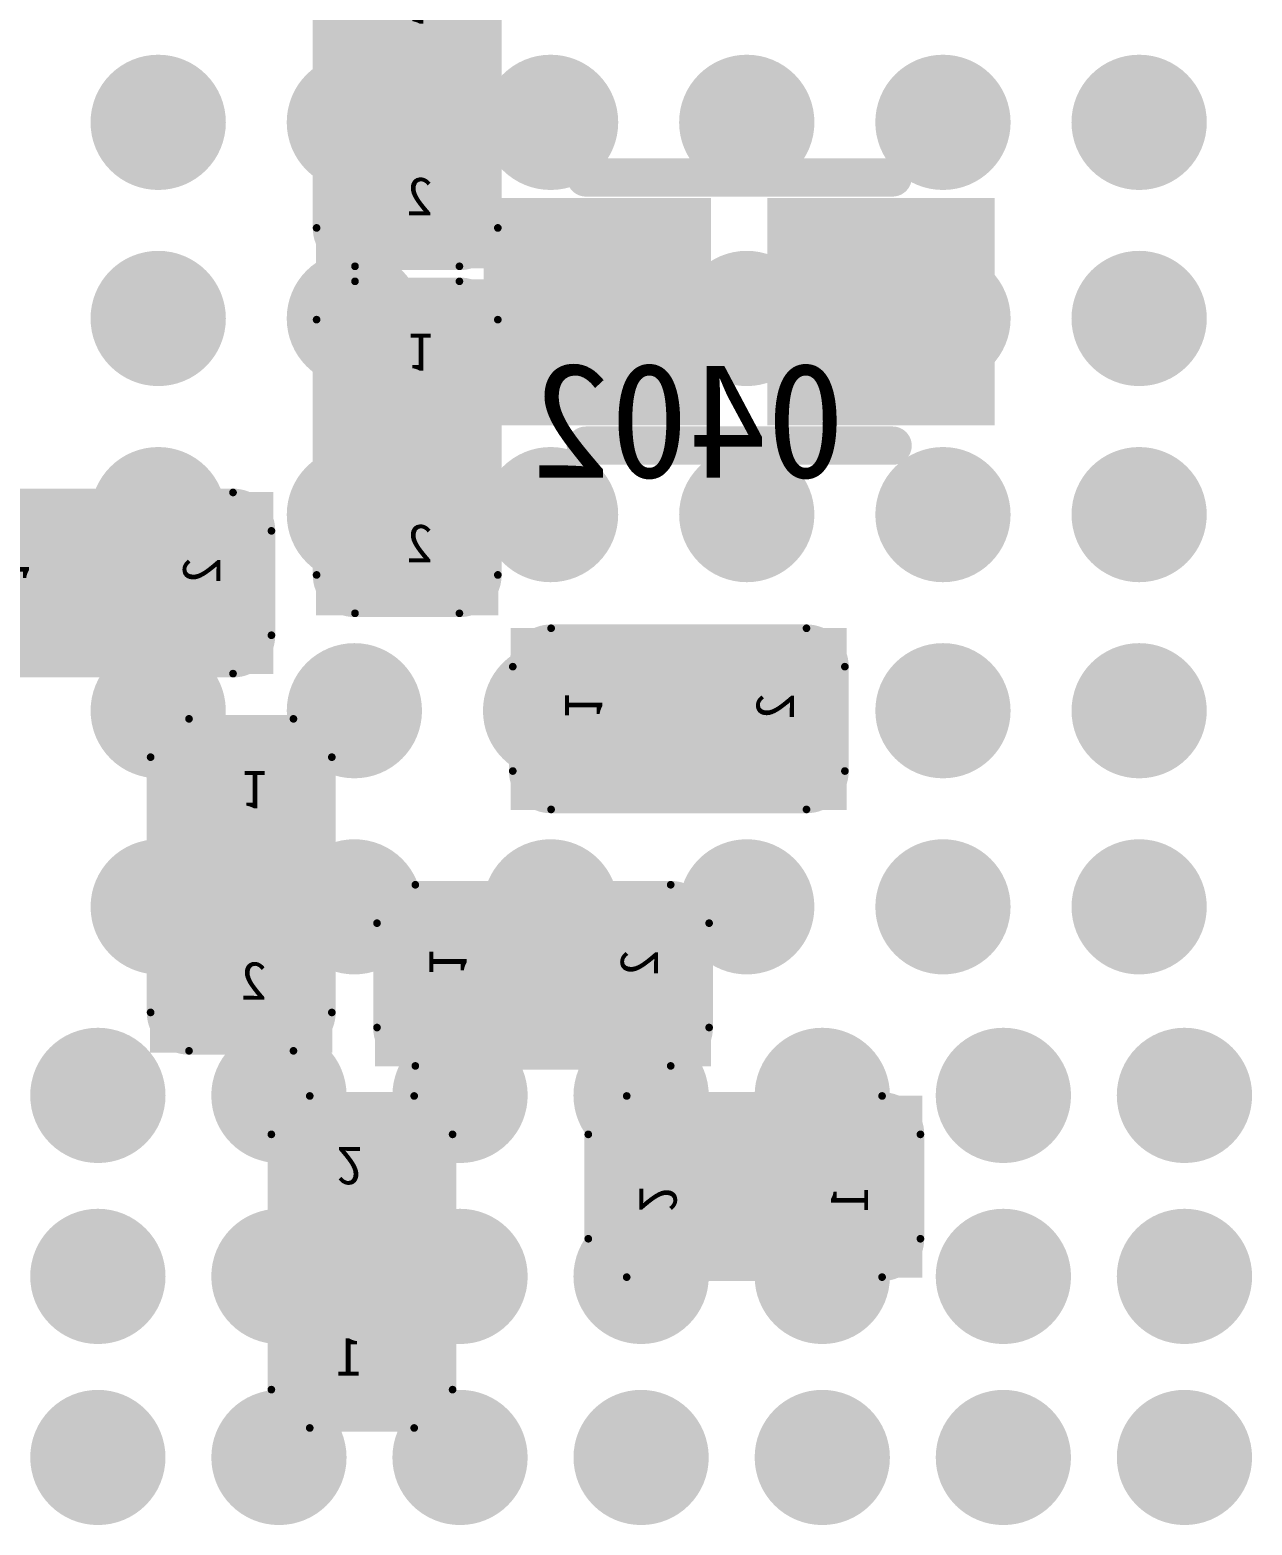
# Model space of a CAD drawing. Header units: millimetres. Extents: x 7.33 to 10.08, y 7.01 to 8.78.
# Drawn here: x 8.4145 to 8.5739, y 7.51 to 7.7051 of the extents above; entities that cross this region are included whole.
import ezdxf

# ---------------------------------------------------------------- set-up
doc = ezdxf.new("R2010")
doc.units = ezdxf.units.MM
doc.header["$MEASUREMENT"] = 0
for name, color, linetype in [('BottomLayer', 5, 'Continuous'), ('BottomOverlay', 54, 'Continuous'), ('BottomPaste', 16, 'Continuous'), ('BottomSolder', 6, 'Continuous'), ('Mechanical20', 56, 'Continuous'), ('Mechanical5', 56, 'Continuous'), ('TopLayer', 1, 'Continuous'), ('TopPaste', 8, 'Continuous'), ('TopSolder', 216, 'Continuous')]:
    doc.layers.add(name, color=color, linetype=linetype)

# ---------------------------------------------------------------- blocks, each defined once
blk = doc.blocks.new('C0201_B_446')
at = {"layer": 'BottomLayer'}
for points in [[(-0.01792, -0.00788), (-0.00375, -0.00788), (-0.01792, 0.00787), (-0.00375, 0.00787)], [(0.00374, -0.00788), (0.01791, -0.00788), (0.00374, 0.00787), (0.01791, 0.00787)]]:
    blk.add_solid(points, dxfattribs=at)
at = {"layer": 'BottomOverlay', "const_width": 0.001}
for points in [[(-0.02166, 0.00681, -0.414249), (-0.01666, 0.01182)], [(0.01665, 0.01182, -0.414214), (0.02166, 0.00681)], [(-0.01666, -0.01182, -0.414178), (-0.02166, -0.00681)], [(0.02166, -0.00681, -0.414132), (0.01665, -0.01182)]]:
    blk.add_lwpolyline(points, format="xyb", dxfattribs=at)
for points in [[(-0.01666, 0.01182), (0.01665, 0.01182)], [(-0.02166, -0.00681), (-0.02166, 0.00681)], [(0.02166, -0.00681), (0.02166, 0.00681)], [(-0.01666, -0.01182), (0.01665, -0.01182)]]:
    blk.add_lwpolyline(points, dxfattribs=at)
at = {"layer": 'BottomOverlay', "const_width": 0.0005}
for points in [[(-0.01691, 0.01182, 1), (-0.01641, 0.01182, 1)], [(-0.01691, 0.01182, 1), (-0.01641, 0.01182, 1)], [(0.0164, 0.01182, 1), (0.0169, 0.01182, 1)], [(0.0164, 0.01182, 1), (0.0169, 0.01182, 1)], [(-0.02191, 0.00681, 1), (-0.02141, 0.00681, 1)], [(-0.02191, 0.00681, 1), (-0.02141, 0.00681, 1)], [(0.02141, 0.00681, 1), (0.02191, 0.00681, 1)], [(0.02141, 0.00681, 1), (0.02191, 0.00681, 1)], [(-0.02191, -0.00681, 1), (-0.02141, -0.00681, 1)], [(-0.02191, -0.00681, 1), (-0.02141, -0.00681, 1)], [(0.02141, -0.00681, 1), (0.02191, -0.00681, 1)], [(0.02141, -0.00681, 1), (0.02191, -0.00681, 1)], [(-0.01691, -0.01182, 1), (-0.01641, -0.01182, 1)], [(-0.01691, -0.01182, 1), (-0.01641, -0.01182, 1)], [(0.0164, -0.01182, 1), (0.0169, -0.01182, 1)], [(0.0164, -0.01182, 1), (0.0169, -0.01182, 1)]]:
    blk.add_lwpolyline(points, format="xyb", close=True, dxfattribs=at)
at = {"layer": 'BottomPaste'}
for points in [[(-0.01792, -0.00788), (-0.00375, -0.00788), (-0.01792, 0.00787), (-0.00375, 0.00787)], [(0.00374, -0.00788), (0.01791, -0.00788), (0.00374, 0.00787), (0.01791, 0.00787)]]:
    blk.add_solid(points, dxfattribs=at)
at = {"layer": 'BottomSolder'}
for points in [[(-0.02192, -0.01188), (0.00025, -0.01188), (-0.02192, 0.01187), (0.00025, 0.01187)], [(-0.00026, -0.01188), (0.02191, -0.01188), (-0.00026, 0.01187), (0.02191, 0.01187)]]:
    blk.add_solid(points, dxfattribs=at)
at = {"layer": 'Mechanical20', "text_generation_flag": 2}
for s, rotation, p in [('1', -90, (-0.01484, 0)), ('2', -270, (0.015, 0.00333))]:
    blk.add_text(s, height=0.005, rotation=rotation, dxfattribs=at).set_placement(p)
blk = doc.blocks.new('C0201_B_452')
at = {"layer": 'BottomLayer'}
for points in [[(-0.01792, -0.00788), (-0.00375, -0.00788), (-0.01792, 0.00787), (-0.00375, 0.00787)], [(0.00374, -0.00788), (0.01791, -0.00788), (0.00374, 0.00787), (0.01791, 0.00787)]]:
    blk.add_solid(points, dxfattribs=at)
at = {"layer": 'BottomOverlay', "const_width": 0.001}
for points in [[(-0.02166, 0.00681, -0.414249), (-0.01666, 0.01182)], [(0.01665, 0.01182, -0.414214), (0.02166, 0.00681)], [(-0.01666, -0.01182, -0.414178), (-0.02166, -0.00681)], [(0.02166, -0.00681, -0.414132), (0.01665, -0.01182)]]:
    blk.add_lwpolyline(points, format="xyb", dxfattribs=at)
for points in [[(-0.01666, 0.01182), (0.01665, 0.01182)], [(-0.02166, 0.00681), (-0.02166, -0.00681)], [(0.02166, 0.00681), (0.02166, -0.00681)], [(-0.01666, -0.01182), (0.01665, -0.01182)]]:
    blk.add_lwpolyline(points, dxfattribs=at)
at = {"layer": 'BottomOverlay', "const_width": 0.0005}
for points in [[(-0.01691, 0.01182, 1), (-0.01641, 0.01182, 1)], [(-0.01691, 0.01182, 1), (-0.01641, 0.01182, 1)], [(0.0164, 0.01182, 1), (0.0169, 0.01182, 1)], [(0.0164, 0.01182, 1), (0.0169, 0.01182, 1)], [(-0.02191, 0.00681, 1), (-0.02141, 0.00681, 1)], [(-0.02191, 0.00681, 1), (-0.02141, 0.00681, 1)], [(0.02141, 0.00681, 1), (0.02191, 0.00681, 1)], [(0.02141, 0.00681, 1), (0.02191, 0.00681, 1)], [(-0.02191, -0.00681, 1), (-0.02141, -0.00681, 1)], [(-0.02191, -0.00681, 1), (-0.02141, -0.00681, 1)], [(0.02141, -0.00681, 1), (0.02191, -0.00681, 1)], [(0.02141, -0.00681, 1), (0.02191, -0.00681, 1)], [(-0.01691, -0.01182, 1), (-0.01641, -0.01182, 1)], [(-0.01691, -0.01182, 1), (-0.01641, -0.01182, 1)], [(0.0164, -0.01182, 1), (0.0169, -0.01182, 1)], [(0.0164, -0.01182, 1), (0.0169, -0.01182, 1)]]:
    blk.add_lwpolyline(points, format="xyb", close=True, dxfattribs=at)
at = {"layer": 'BottomPaste'}
for points in [[(-0.01792, -0.00788), (-0.00375, -0.00788), (-0.01792, 0.00787), (-0.00375, 0.00787)], [(0.00374, -0.00788), (0.01791, -0.00788), (0.00374, 0.00787), (0.01791, 0.00787)]]:
    blk.add_solid(points, dxfattribs=at)
at = {"layer": 'BottomSolder'}
for points in [[(-0.02192, -0.01188), (0.00025, -0.01188), (-0.02192, 0.01187), (0.00025, 0.01187)], [(-0.00026, -0.01188), (0.02191, -0.01188), (-0.00026, 0.01187), (0.02191, 0.01187)]]:
    blk.add_solid(points, dxfattribs=at)
at = {"layer": 'Mechanical20', "text_generation_flag": 2}
for s, rotation, p in [('1', 270, (-0.01484, 0)), ('2', 90, (0.015, 0.00333))]:
    blk.add_text(s, height=0.005, rotation=rotation, dxfattribs=at).set_placement(p)
blk = doc.blocks.new('C0201_B_453')
at = {"layer": 'BottomLayer'}
for points in [[(-0.01792, -0.00788), (-0.00375, -0.00788), (-0.01792, 0.00787), (-0.00375, 0.00787)], [(0.00374, -0.00788), (0.01791, -0.00788), (0.00374, 0.00787), (0.01791, 0.00787)]]:
    blk.add_solid(points, dxfattribs=at)
at = {"layer": 'BottomOverlay', "const_width": 0.001}
for points in [[(-0.02166, 0.00681, -0.414249), (-0.01666, 0.01182)], [(0.01665, 0.01182, -0.414214), (0.02166, 0.00681)], [(-0.01666, -0.01182, -0.414178), (-0.02166, -0.00681)], [(0.02166, -0.00681, -0.414132), (0.01665, -0.01182)]]:
    blk.add_lwpolyline(points, format="xyb", dxfattribs=at)
for points in [[(-0.01666, 0.01182), (0.01665, 0.01182)], [(-0.02166, 0.00681), (-0.02166, -0.00681)], [(0.02166, 0.00681), (0.02166, -0.00681)], [(-0.01666, -0.01182), (0.01665, -0.01182)]]:
    blk.add_lwpolyline(points, dxfattribs=at)
at = {"layer": 'BottomOverlay', "const_width": 0.0005}
for points in [[(-0.01691, 0.01182, 1), (-0.01641, 0.01182, 1)], [(-0.01691, 0.01182, 1), (-0.01641, 0.01182, 1)], [(0.0164, 0.01182, 1), (0.0169, 0.01182, 1)], [(0.0164, 0.01182, 1), (0.0169, 0.01182, 1)], [(-0.02191, 0.00681, 1), (-0.02141, 0.00681, 1)], [(-0.02191, 0.00681, 1), (-0.02141, 0.00681, 1)], [(0.02141, 0.00681, 1), (0.02191, 0.00681, 1)], [(0.02141, 0.00681, 1), (0.02191, 0.00681, 1)], [(-0.02191, -0.00681, 1), (-0.02141, -0.00681, 1)], [(-0.02191, -0.00681, 1), (-0.02141, -0.00681, 1)], [(0.02141, -0.00681, 1), (0.02191, -0.00681, 1)], [(0.02141, -0.00681, 1), (0.02191, -0.00681, 1)], [(-0.01691, -0.01182, 1), (-0.01641, -0.01182, 1)], [(-0.01691, -0.01182, 1), (-0.01641, -0.01182, 1)], [(0.0164, -0.01182, 1), (0.0169, -0.01182, 1)], [(0.0164, -0.01182, 1), (0.0169, -0.01182, 1)]]:
    blk.add_lwpolyline(points, format="xyb", close=True, dxfattribs=at)
at = {"layer": 'BottomPaste'}
for points in [[(-0.01792, -0.00788), (-0.00375, -0.00788), (-0.01792, 0.00787), (-0.00375, 0.00787)], [(0.00374, -0.00788), (0.01791, -0.00788), (0.00374, 0.00787), (0.01791, 0.00787)]]:
    blk.add_solid(points, dxfattribs=at)
at = {"layer": 'BottomSolder'}
for points in [[(-0.02192, -0.01188), (0.00025, -0.01188), (-0.02192, 0.01187), (0.00025, 0.01187)], [(-0.00026, -0.01188), (0.02191, -0.01188), (-0.00026, 0.01187), (0.02191, 0.01187)]]:
    blk.add_solid(points, dxfattribs=at)
at = {"layer": 'Mechanical20', "text_generation_flag": 2}
for s, rotation, p in [('1', 270, (-0.01484, 0)), ('2', 90, (0.015, 0.00333))]:
    blk.add_text(s, height=0.005, rotation=rotation, dxfattribs=at).set_placement(p)
blk = doc.blocks.new('C0201_B_489')
at = {"layer": 'BottomLayer'}
for points in [[(-0.01792, -0.00788), (-0.00375, -0.00788), (-0.01792, 0.00787), (-0.00375, 0.00787)], [(0.00374, -0.00788), (0.01791, -0.00788), (0.00374, 0.00787), (0.01791, 0.00787)]]:
    blk.add_solid(points, dxfattribs=at)
at = {"layer": 'BottomOverlay', "const_width": 0.001}
for points in [[(-0.02166, 0.00681, -0.414249), (-0.01666, 0.01182)], [(0.01665, 0.01182, -0.414214), (0.02166, 0.00681)], [(-0.01666, -0.01182, -0.414178), (-0.02166, -0.00681)], [(0.02166, -0.00681, -0.414132), (0.01665, -0.01182)]]:
    blk.add_lwpolyline(points, format="xyb", dxfattribs=at)
for points in [[(-0.01666, 0.01182), (0.01665, 0.01182)], [(-0.02166, -0.00681), (-0.02166, 0.00681)], [(0.02166, -0.00681), (0.02166, 0.00681)], [(-0.01666, -0.01182), (0.01665, -0.01182)]]:
    blk.add_lwpolyline(points, dxfattribs=at)
at = {"layer": 'BottomOverlay', "const_width": 0.0005}
for points in [[(-0.01691, 0.01182, 1), (-0.01641, 0.01182, 1)], [(-0.01691, 0.01182, 1), (-0.01641, 0.01182, 1)], [(0.0164, 0.01182, 1), (0.0169, 0.01182, 1)], [(0.0164, 0.01182, 1), (0.0169, 0.01182, 1)], [(-0.02191, 0.00681, 1), (-0.02141, 0.00681, 1)], [(-0.02191, 0.00681, 1), (-0.02141, 0.00681, 1)], [(0.02141, 0.00681, 1), (0.02191, 0.00681, 1)], [(0.02141, 0.00681, 1), (0.02191, 0.00681, 1)], [(-0.02191, -0.00681, 1), (-0.02141, -0.00681, 1)], [(-0.02191, -0.00681, 1), (-0.02141, -0.00681, 1)], [(0.02141, -0.00681, 1), (0.02191, -0.00681, 1)], [(0.02141, -0.00681, 1), (0.02191, -0.00681, 1)], [(-0.01691, -0.01182, 1), (-0.01641, -0.01182, 1)], [(-0.01691, -0.01182, 1), (-0.01641, -0.01182, 1)], [(0.0164, -0.01182, 1), (0.0169, -0.01182, 1)], [(0.0164, -0.01182, 1), (0.0169, -0.01182, 1)]]:
    blk.add_lwpolyline(points, format="xyb", close=True, dxfattribs=at)
at = {"layer": 'BottomPaste'}
for points in [[(-0.01792, -0.00788), (-0.00375, -0.00788), (-0.01792, 0.00787), (-0.00375, 0.00787)], [(0.00374, -0.00788), (0.01791, -0.00788), (0.00374, 0.00787), (0.01791, 0.00787)]]:
    blk.add_solid(points, dxfattribs=at)
at = {"layer": 'BottomSolder'}
for points in [[(-0.02192, -0.01188), (0.00025, -0.01188), (-0.02192, 0.01187), (0.00025, 0.01187)], [(-0.00026, -0.01188), (0.02191, -0.01188), (-0.00026, 0.01187), (0.02191, 0.01187)]]:
    blk.add_solid(points, dxfattribs=at)
at = {"layer": 'Mechanical20', "text_generation_flag": 2}
for s, rotation, p in [('1', -90, (-0.01484, 0)), ('2', -270, (0.015, 0.00333))]:
    blk.add_text(s, height=0.005, rotation=rotation, dxfattribs=at).set_placement(p)
blk = doc.blocks.new('C0201_B_490')
at = {"layer": 'BottomLayer'}
for points in [[(-0.01792, -0.00788), (-0.00375, -0.00788), (-0.01792, 0.00787), (-0.00375, 0.00787)], [(0.00374, -0.00788), (0.01791, -0.00788), (0.00374, 0.00787), (0.01791, 0.00787)]]:
    blk.add_solid(points, dxfattribs=at)
at = {"layer": 'BottomOverlay', "const_width": 0.001}
for points in [[(-0.02166, 0.00681, -0.414249), (-0.01666, 0.01182)], [(0.01665, 0.01182, -0.414214), (0.02166, 0.00681)], [(-0.01666, -0.01182, -0.414178), (-0.02166, -0.00681)], [(0.02166, -0.00681, -0.414132), (0.01665, -0.01182)]]:
    blk.add_lwpolyline(points, format="xyb", dxfattribs=at)
for points in [[(0.01665, 0.01182), (-0.01666, 0.01182)], [(-0.02166, 0.00681), (-0.02166, -0.00681)], [(0.02166, 0.00681), (0.02166, -0.00681)], [(0.01665, -0.01182), (-0.01666, -0.01182)]]:
    blk.add_lwpolyline(points, dxfattribs=at)
at = {"layer": 'BottomOverlay', "const_width": 0.0005}
for points in [[(-0.01691, 0.01182, 1), (-0.01641, 0.01182, 1)], [(-0.01691, 0.01182, 1), (-0.01641, 0.01182, 1)], [(0.0164, 0.01182, 1), (0.0169, 0.01182, 1)], [(0.0164, 0.01182, 1), (0.0169, 0.01182, 1)], [(-0.02191, 0.00681, 1), (-0.02141, 0.00681, 1)], [(-0.02191, 0.00681, 1), (-0.02141, 0.00681, 1)], [(0.02141, 0.00681, 1), (0.02191, 0.00681, 1)], [(0.02141, 0.00681, 1), (0.02191, 0.00681, 1)], [(-0.02191, -0.00681, 1), (-0.02141, -0.00681, 1)], [(-0.02191, -0.00681, 1), (-0.02141, -0.00681, 1)], [(0.02141, -0.00681, 1), (0.02191, -0.00681, 1)], [(0.02141, -0.00681, 1), (0.02191, -0.00681, 1)], [(-0.01691, -0.01182, 1), (-0.01641, -0.01182, 1)], [(-0.01691, -0.01182, 1), (-0.01641, -0.01182, 1)], [(0.0164, -0.01182, 1), (0.0169, -0.01182, 1)], [(0.0164, -0.01182, 1), (0.0169, -0.01182, 1)]]:
    blk.add_lwpolyline(points, format="xyb", close=True, dxfattribs=at)
at = {"layer": 'BottomPaste'}
for points in [[(-0.01792, -0.00788), (-0.00375, -0.00788), (-0.01792, 0.00787), (-0.00375, 0.00787)], [(0.00374, -0.00788), (0.01791, -0.00788), (0.00374, 0.00787), (0.01791, 0.00787)]]:
    blk.add_solid(points, dxfattribs=at)
at = {"layer": 'BottomSolder'}
for points in [[(-0.02192, -0.01188), (0.00025, -0.01188), (-0.02192, 0.01187), (0.00025, 0.01187)], [(-0.00026, -0.01188), (0.02191, -0.01188), (-0.00026, 0.01187), (0.02191, 0.01187)]]:
    blk.add_solid(points, dxfattribs=at)
at = {"layer": 'Mechanical20', "text_generation_flag": 2}
for s, rotation, p in [('1', -90, (-0.01484, 0)), ('2', 90, (0.015, 0.00333))]:
    blk.add_text(s, height=0.005, rotation=rotation, dxfattribs=at).set_placement(p)
blk = doc.blocks.new('C0201_B_509')
at = {"layer": 'BottomLayer'}
for points in [[(-0.01792, -0.00788), (-0.00375, -0.00788), (-0.01792, 0.00787), (-0.00375, 0.00787)], [(0.00374, -0.00788), (0.01791, -0.00788), (0.00374, 0.00787), (0.01791, 0.00787)]]:
    blk.add_solid(points, dxfattribs=at)
at = {"layer": 'BottomOverlay', "const_width": 0.001}
for points in [[(-0.02166, 0.00681, -0.414249), (-0.01666, 0.01182)], [(0.01665, 0.01182, -0.414214), (0.02166, 0.00681)], [(-0.01666, -0.01182, -0.414178), (-0.02166, -0.00681)], [(0.02166, -0.00681, -0.414132), (0.01665, -0.01182)]]:
    blk.add_lwpolyline(points, format="xyb", dxfattribs=at)
for points in [[(0.01665, 0.01182), (-0.01666, 0.01182)], [(-0.02166, -0.00681), (-0.02166, 0.00681)], [(0.02166, -0.00681), (0.02166, 0.00681)], [(0.01665, -0.01182), (-0.01666, -0.01182)]]:
    blk.add_lwpolyline(points, dxfattribs=at)
at = {"layer": 'BottomOverlay', "const_width": 0.0005}
for points in [[(-0.01691, 0.01182, 1), (-0.01641, 0.01182, 1)], [(-0.01691, 0.01182, 1), (-0.01641, 0.01182, 1)], [(0.0164, 0.01182, 1), (0.0169, 0.01182, 1)], [(0.0164, 0.01182, 1), (0.0169, 0.01182, 1)], [(-0.02191, 0.00681, 1), (-0.02141, 0.00681, 1)], [(-0.02191, 0.00681, 1), (-0.02141, 0.00681, 1)], [(0.02141, 0.00681, 1), (0.02191, 0.00681, 1)], [(0.02141, 0.00681, 1), (0.02191, 0.00681, 1)], [(-0.02191, -0.00681, 1), (-0.02141, -0.00681, 1)], [(-0.02191, -0.00681, 1), (-0.02141, -0.00681, 1)], [(0.02141, -0.00681, 1), (0.02191, -0.00681, 1)], [(0.02141, -0.00681, 1), (0.02191, -0.00681, 1)], [(-0.01691, -0.01182, 1), (-0.01641, -0.01182, 1)], [(-0.01691, -0.01182, 1), (-0.01641, -0.01182, 1)], [(0.0164, -0.01182, 1), (0.0169, -0.01182, 1)], [(0.0164, -0.01182, 1), (0.0169, -0.01182, 1)]]:
    blk.add_lwpolyline(points, format="xyb", close=True, dxfattribs=at)
at = {"layer": 'BottomPaste'}
for points in [[(-0.01792, -0.00788), (-0.00375, -0.00788), (-0.01792, 0.00787), (-0.00375, 0.00787)], [(0.00374, -0.00788), (0.01791, -0.00788), (0.00374, 0.00787), (0.01791, 0.00787)]]:
    blk.add_solid(points, dxfattribs=at)
at = {"layer": 'BottomSolder'}
for points in [[(-0.02192, -0.01188), (0.00025, -0.01188), (-0.02192, 0.01187), (0.00025, 0.01187)], [(-0.00026, -0.01188), (0.02191, -0.01188), (-0.00026, 0.01187), (0.02191, 0.01187)]]:
    blk.add_solid(points, dxfattribs=at)
at = {"layer": 'Mechanical20', "text_generation_flag": 2}
for s, rotation, p in [('1', -90, (-0.01484, 0)), ('2', 90, (0.015, 0.00333))]:
    blk.add_text(s, height=0.005, rotation=rotation, dxfattribs=at).set_placement(p)
blk = doc.blocks.new('C0402_BGA_B_513')
at = {"layer": 'BottomLayer'}
for points in [[(-0.00767, 0.01083), (-0.02933, 0.01083), (-0.00767, -0.01083), (-0.02933, -0.01083)], [(0.02933, 0.01083), (0.00767, 0.01083), (0.02933, -0.01083), (0.00767, -0.01083)]]:
    blk.add_solid(points, dxfattribs=at)
at = {"layer": 'BottomOverlay', "const_width": 0.005}
for points in [[(0.02, 0.0175), (-0.02, 0.0175)], [(0.02, -0.0175), (-0.02, -0.0175)]]:
    blk.add_lwpolyline(points, dxfattribs=at)
at = {"layer": 'BottomOverlay', "const_width": 0.0025}
for points in [[(-0.02125, 0.0175, 1), (-0.01875, 0.0175, 1)], [(0.01875, 0.0175, 1), (0.02125, 0.0175, 1)], [(-0.02125, -0.0175, 1), (-0.01875, -0.0175, 1)], [(0.01875, -0.0175, 1), (0.02125, -0.0175, 1)]]:
    blk.add_lwpolyline(points, format="xyb", close=True, dxfattribs=at)
at = {"layer": 'BottomPaste'}
for points in [[(-0.00767, 0.01083), (-0.02933, 0.01083), (-0.00767, -0.01083), (-0.02933, -0.01083)], [(0.02933, 0.01083), (0.00767, 0.01083), (0.02933, -0.01083), (0.00767, -0.01083)]]:
    blk.add_solid(points, dxfattribs=at)
at = {"layer": 'BottomSolder'}
for points in [[(-0.00367, 0.01483), (-0.03333, 0.01483), (-0.00367, -0.01483), (-0.03333, -0.01483)], [(0.03333, 0.01483), (0.00367, 0.01483), (0.03333, -0.01483), (0.00367, -0.01483)]]:
    blk.add_solid(points, dxfattribs=at)
blk = doc.blocks.new('C0201_B_514')
at = {"layer": 'BottomLayer'}
for points in [[(-0.01792, -0.00788), (-0.00375, -0.00788), (-0.01792, 0.00787), (-0.00375, 0.00787)], [(0.00374, -0.00788), (0.01791, -0.00788), (0.00374, 0.00787), (0.01791, 0.00787)]]:
    blk.add_solid(points, dxfattribs=at)
at = {"layer": 'BottomOverlay', "const_width": 0.001}
for points in [[(-0.02166, 0.00681, -0.414249), (-0.01666, 0.01182)], [(0.01665, 0.01182, -0.414214), (0.02166, 0.00681)], [(-0.01666, -0.01182, -0.414178), (-0.02166, -0.00681)], [(0.02166, -0.00681, -0.414132), (0.01665, -0.01182)]]:
    blk.add_lwpolyline(points, format="xyb", dxfattribs=at)
for points in [[(-0.01666, 0.01182), (0.01665, 0.01182)], [(-0.02166, -0.00681), (-0.02166, 0.00681)], [(0.02166, -0.00681), (0.02166, 0.00681)], [(-0.01666, -0.01182), (0.01665, -0.01182)]]:
    blk.add_lwpolyline(points, dxfattribs=at)
at = {"layer": 'BottomOverlay', "const_width": 0.0005}
for points in [[(-0.01691, 0.01182, 1), (-0.01641, 0.01182, 1)], [(-0.01691, 0.01182, 1), (-0.01641, 0.01182, 1)], [(0.0164, 0.01182, 1), (0.0169, 0.01182, 1)], [(0.0164, 0.01182, 1), (0.0169, 0.01182, 1)], [(-0.02191, 0.00681, 1), (-0.02141, 0.00681, 1)], [(-0.02191, 0.00681, 1), (-0.02141, 0.00681, 1)], [(0.02141, 0.00681, 1), (0.02191, 0.00681, 1)], [(0.02141, 0.00681, 1), (0.02191, 0.00681, 1)], [(-0.02191, -0.00681, 1), (-0.02141, -0.00681, 1)], [(-0.02191, -0.00681, 1), (-0.02141, -0.00681, 1)], [(0.02141, -0.00681, 1), (0.02191, -0.00681, 1)], [(0.02141, -0.00681, 1), (0.02191, -0.00681, 1)], [(-0.01691, -0.01182, 1), (-0.01641, -0.01182, 1)], [(-0.01691, -0.01182, 1), (-0.01641, -0.01182, 1)], [(0.0164, -0.01182, 1), (0.0169, -0.01182, 1)], [(0.0164, -0.01182, 1), (0.0169, -0.01182, 1)]]:
    blk.add_lwpolyline(points, format="xyb", close=True, dxfattribs=at)
at = {"layer": 'BottomPaste'}
for points in [[(-0.01792, -0.00788), (-0.00375, -0.00788), (-0.01792, 0.00787), (-0.00375, 0.00787)], [(0.00374, -0.00788), (0.01791, -0.00788), (0.00374, 0.00787), (0.01791, 0.00787)]]:
    blk.add_solid(points, dxfattribs=at)
at = {"layer": 'BottomSolder'}
for points in [[(-0.02192, -0.01188), (0.00025, -0.01188), (-0.02192, 0.01187), (0.00025, 0.01187)], [(-0.00026, -0.01188), (0.02191, -0.01188), (-0.00026, 0.01187), (0.02191, 0.01187)]]:
    blk.add_solid(points, dxfattribs=at)
at = {"layer": 'Mechanical20', "text_generation_flag": 2}
for s, rotation, p in [('1', -90, (-0.01484, 0)), ('2', -270, (0.015, 0.00333))]:
    blk.add_text(s, height=0.005, rotation=rotation, dxfattribs=at).set_placement(p)
blk = doc.blocks.new('C0201_B_516')
at = {"layer": 'BottomLayer'}
for points in [[(-0.01792, -0.00788), (-0.00375, -0.00788), (-0.01792, 0.00787), (-0.00375, 0.00787)], [(0.00374, -0.00788), (0.01791, -0.00788), (0.00374, 0.00787), (0.01791, 0.00787)]]:
    blk.add_solid(points, dxfattribs=at)
at = {"layer": 'BottomOverlay', "const_width": 0.001}
for points in [[(-0.02166, 0.00681, -0.414249), (-0.01666, 0.01182)], [(0.01665, 0.01182, -0.414214), (0.02166, 0.00681)], [(-0.01666, -0.01182, -0.414178), (-0.02166, -0.00681)], [(0.02166, -0.00681, -0.414132), (0.01665, -0.01182)]]:
    blk.add_lwpolyline(points, format="xyb", dxfattribs=at)
for points in [[(-0.01666, 0.01182), (0.01665, 0.01182)], [(-0.02166, 0.00681), (-0.02166, -0.00681)], [(0.02166, 0.00681), (0.02166, -0.00681)], [(-0.01666, -0.01182), (0.01665, -0.01182)]]:
    blk.add_lwpolyline(points, dxfattribs=at)
at = {"layer": 'BottomOverlay', "const_width": 0.0005}
for points in [[(-0.01691, 0.01182, 1), (-0.01641, 0.01182, 1)], [(-0.01691, 0.01182, 1), (-0.01641, 0.01182, 1)], [(0.0164, 0.01182, 1), (0.0169, 0.01182, 1)], [(0.0164, 0.01182, 1), (0.0169, 0.01182, 1)], [(-0.02191, 0.00681, 1), (-0.02141, 0.00681, 1)], [(-0.02191, 0.00681, 1), (-0.02141, 0.00681, 1)], [(0.02141, 0.00681, 1), (0.02191, 0.00681, 1)], [(0.02141, 0.00681, 1), (0.02191, 0.00681, 1)], [(-0.02191, -0.00681, 1), (-0.02141, -0.00681, 1)], [(-0.02191, -0.00681, 1), (-0.02141, -0.00681, 1)], [(0.02141, -0.00681, 1), (0.02191, -0.00681, 1)], [(0.02141, -0.00681, 1), (0.02191, -0.00681, 1)], [(-0.01691, -0.01182, 1), (-0.01641, -0.01182, 1)], [(-0.01691, -0.01182, 1), (-0.01641, -0.01182, 1)], [(0.0164, -0.01182, 1), (0.0169, -0.01182, 1)], [(0.0164, -0.01182, 1), (0.0169, -0.01182, 1)]]:
    blk.add_lwpolyline(points, format="xyb", close=True, dxfattribs=at)
at = {"layer": 'BottomPaste'}
for points in [[(-0.01792, -0.00788), (-0.00375, -0.00788), (-0.01792, 0.00787), (-0.00375, 0.00787)], [(0.00374, -0.00788), (0.01791, -0.00788), (0.00374, 0.00787), (0.01791, 0.00787)]]:
    blk.add_solid(points, dxfattribs=at)
at = {"layer": 'BottomSolder'}
for points in [[(-0.02192, -0.01188), (0.00025, -0.01188), (-0.02192, 0.01187), (0.00025, 0.01187)], [(-0.00026, -0.01188), (0.02191, -0.01188), (-0.00026, 0.01187), (0.02191, 0.01187)]]:
    blk.add_solid(points, dxfattribs=at)
at = {"layer": 'Mechanical20', "text_generation_flag": 2}
for s, rotation, p in [('1', 270, (-0.01484, 0)), ('2', 90, (0.015, 0.00333))]:
    blk.add_text(s, height=0.005, rotation=rotation, dxfattribs=at).set_placement(p)
blk = doc.blocks.new('BGA698_16R1X17R2X1R18_569')
at = {"layer": 'TopLayer', "const_width": 0.00482}
for points in [[(-0.21501, -0.09449, 1), (-0.21019, -0.09449, 1)], [(-0.19139, -0.09449, 1), (-0.18656, -0.09449, 1)], [(-0.16777, -0.09449, 1), (-0.16294, -0.09449, 1)], [(-0.14316, -0.10236, 1), (-0.13834, -0.10236, 1)], [(-0.11757, -0.10236, 1), (-0.11275, -0.10236, 1)], [(-0.09198, -0.10236, 1), (-0.08716, -0.10236, 1)], [(-0.06639, -0.10236, 1), (-0.06156, -0.10236, 1)], [(-0.0408, -0.10236, 1), (-0.03597, -0.10236, 1)], [(-0.21501, -0.11811, 1), (-0.21019, -0.11811, 1)], [(-0.19139, -0.11811, 1), (-0.18656, -0.11811, 1)], [(-0.16777, -0.11811, 1), (-0.16294, -0.11811, 1)], [(-0.14316, -0.12795, 1), (-0.13834, -0.12795, 1)], [(-0.11757, -0.12795, 1), (-0.11275, -0.12795, 1)], [(-0.09198, -0.12795, 1), (-0.08716, -0.12795, 1)], [(-0.06639, -0.12795, 1), (-0.06156, -0.12795, 1)], [(-0.0408, -0.12795, 1), (-0.03597, -0.12795, 1)], [(-0.21501, -0.14173, 1), (-0.21019, -0.14173, 1)], [(-0.19139, -0.14173, 1), (-0.18656, -0.14173, 1)], [(-0.16777, -0.14173, 1), (-0.16294, -0.14173, 1)], [(-0.14316, -0.15354, 1), (-0.13834, -0.15354, 1)], [(-0.11757, -0.15354, 1), (-0.11275, -0.15354, 1)], [(-0.09198, -0.15354, 1), (-0.08716, -0.15354, 1)], [(-0.06639, -0.15354, 1), (-0.06156, -0.15354, 1)], [(-0.0408, -0.15354, 1), (-0.03597, -0.15354, 1)], [(-0.21501, -0.16535, 1), (-0.21019, -0.16535, 1)], [(-0.19139, -0.16535, 1), (-0.18656, -0.16535, 1)], [(-0.16777, -0.16535, 1), (-0.16294, -0.16535, 1)], [(-0.14316, -0.17913, 1), (-0.13834, -0.17913, 1)], [(-0.11757, -0.17913, 1), (-0.11275, -0.17913, 1)], [(-0.09198, -0.17913, 1), (-0.08716, -0.17913, 1)], [(-0.06639, -0.17913, 1), (-0.06156, -0.17913, 1)], [(-0.0408, -0.17913, 1), (-0.03597, -0.17913, 1)], [(-0.21501, -0.18898, 1), (-0.21019, -0.18898, 1)], [(-0.19139, -0.18898, 1), (-0.18656, -0.18898, 1)], [(-0.16777, -0.18898, 1), (-0.16294, -0.18898, 1)], [(-0.14316, -0.20472, 1), (-0.13834, -0.20472, 1)], [(-0.11757, -0.20472, 1), (-0.11275, -0.20472, 1)], [(-0.09198, -0.20472, 1), (-0.08716, -0.20472, 1)], [(-0.06639, -0.20472, 1), (-0.06156, -0.20472, 1)], [(-0.0408, -0.20472, 1), (-0.03597, -0.20472, 1)], [(-0.21501, -0.2126, 1), (-0.21019, -0.2126, 1)], [(-0.19139, -0.2126, 1), (-0.18656, -0.2126, 1)], [(-0.16777, -0.2126, 1), (-0.16294, -0.2126, 1)], [(-0.14316, -0.23031, 1), (-0.13834, -0.23031, 1)], [(-0.11757, -0.23031, 1), (-0.11275, -0.23031, 1)], [(-0.09198, -0.23031, 1), (-0.08716, -0.23031, 1)], [(-0.06639, -0.23031, 1), (-0.06156, -0.23031, 1)], [(-0.0408, -0.23031, 1), (-0.03597, -0.23031, 1)], [(-0.21501, -0.23622, 1), (-0.21019, -0.23622, 1)], [(-0.19139, -0.23622, 1), (-0.18656, -0.23622, 1)], [(-0.16777, -0.23622, 1), (-0.16294, -0.23622, 1)]]:
    blk.add_lwpolyline(points, format="xyb", close=True, dxfattribs=at)
at = {"layer": 'TopPaste', "const_width": 0.00482}
for points in [[(-0.21501, -0.09449, 1), (-0.21019, -0.09449, 1)], [(-0.19139, -0.09449, 1), (-0.18656, -0.09449, 1)], [(-0.16777, -0.09449, 1), (-0.16294, -0.09449, 1)], [(-0.14316, -0.10236, 1), (-0.13834, -0.10236, 1)], [(-0.11757, -0.10236, 1), (-0.11275, -0.10236, 1)], [(-0.09198, -0.10236, 1), (-0.08716, -0.10236, 1)], [(-0.06639, -0.10236, 1), (-0.06156, -0.10236, 1)], [(-0.0408, -0.10236, 1), (-0.03597, -0.10236, 1)], [(-0.21501, -0.11811, 1), (-0.21019, -0.11811, 1)], [(-0.19139, -0.11811, 1), (-0.18656, -0.11811, 1)], [(-0.16777, -0.11811, 1), (-0.16294, -0.11811, 1)], [(-0.14316, -0.12795, 1), (-0.13834, -0.12795, 1)], [(-0.11757, -0.12795, 1), (-0.11275, -0.12795, 1)], [(-0.09198, -0.12795, 1), (-0.08716, -0.12795, 1)], [(-0.06639, -0.12795, 1), (-0.06156, -0.12795, 1)], [(-0.0408, -0.12795, 1), (-0.03597, -0.12795, 1)], [(-0.21501, -0.14173, 1), (-0.21019, -0.14173, 1)], [(-0.19139, -0.14173, 1), (-0.18656, -0.14173, 1)], [(-0.16777, -0.14173, 1), (-0.16294, -0.14173, 1)], [(-0.14316, -0.15354, 1), (-0.13834, -0.15354, 1)], [(-0.11757, -0.15354, 1), (-0.11275, -0.15354, 1)], [(-0.09198, -0.15354, 1), (-0.08716, -0.15354, 1)], [(-0.06639, -0.15354, 1), (-0.06156, -0.15354, 1)], [(-0.0408, -0.15354, 1), (-0.03597, -0.15354, 1)], [(-0.21501, -0.16535, 1), (-0.21019, -0.16535, 1)], [(-0.19139, -0.16535, 1), (-0.18656, -0.16535, 1)], [(-0.16777, -0.16535, 1), (-0.16294, -0.16535, 1)], [(-0.14316, -0.17913, 1), (-0.13834, -0.17913, 1)], [(-0.11757, -0.17913, 1), (-0.11275, -0.17913, 1)], [(-0.09198, -0.17913, 1), (-0.08716, -0.17913, 1)], [(-0.06639, -0.17913, 1), (-0.06156, -0.17913, 1)], [(-0.0408, -0.17913, 1), (-0.03597, -0.17913, 1)], [(-0.21501, -0.18898, 1), (-0.21019, -0.18898, 1)], [(-0.19139, -0.18898, 1), (-0.18656, -0.18898, 1)], [(-0.16777, -0.18898, 1), (-0.16294, -0.18898, 1)], [(-0.14316, -0.20472, 1), (-0.13834, -0.20472, 1)], [(-0.11757, -0.20472, 1), (-0.11275, -0.20472, 1)], [(-0.09198, -0.20472, 1), (-0.08716, -0.20472, 1)], [(-0.06639, -0.20472, 1), (-0.06156, -0.20472, 1)], [(-0.0408, -0.20472, 1), (-0.03597, -0.20472, 1)], [(-0.21501, -0.2126, 1), (-0.21019, -0.2126, 1)], [(-0.19139, -0.2126, 1), (-0.18656, -0.2126, 1)], [(-0.16777, -0.2126, 1), (-0.16294, -0.2126, 1)], [(-0.14316, -0.23031, 1), (-0.13834, -0.23031, 1)], [(-0.11757, -0.23031, 1), (-0.11275, -0.23031, 1)], [(-0.09198, -0.23031, 1), (-0.08716, -0.23031, 1)], [(-0.06639, -0.23031, 1), (-0.06156, -0.23031, 1)], [(-0.0408, -0.23031, 1), (-0.03597, -0.23031, 1)], [(-0.21501, -0.23622, 1), (-0.21019, -0.23622, 1)], [(-0.19139, -0.23622, 1), (-0.18656, -0.23622, 1)], [(-0.16777, -0.23622, 1), (-0.16294, -0.23622, 1)]]:
    blk.add_lwpolyline(points, format="xyb", close=True, dxfattribs=at)
at = {"layer": 'TopSolder', "const_width": 0.00882}
for points in [[(-0.21701, -0.09449, 1), (-0.20819, -0.09449, 1)], [(-0.19339, -0.09449, 1), (-0.18456, -0.09449, 1)], [(-0.16977, -0.09449, 1), (-0.16094, -0.09449, 1)], [(-0.14516, -0.10236, 1), (-0.13634, -0.10236, 1)], [(-0.11957, -0.10236, 1), (-0.11075, -0.10236, 1)], [(-0.09398, -0.10236, 1), (-0.08516, -0.10236, 1)], [(-0.06839, -0.10236, 1), (-0.05956, -0.10236, 1)], [(-0.0428, -0.10236, 1), (-0.03397, -0.10236, 1)], [(-0.21701, -0.11811, 1), (-0.20819, -0.11811, 1)], [(-0.19339, -0.11811, 1), (-0.18456, -0.11811, 1)], [(-0.16977, -0.11811, 1), (-0.16094, -0.11811, 1)], [(-0.14516, -0.12795, 1), (-0.13634, -0.12795, 1)], [(-0.11957, -0.12795, 1), (-0.11075, -0.12795, 1)], [(-0.09398, -0.12795, 1), (-0.08516, -0.12795, 1)], [(-0.06839, -0.12795, 1), (-0.05956, -0.12795, 1)], [(-0.0428, -0.12795, 1), (-0.03397, -0.12795, 1)], [(-0.21701, -0.14173, 1), (-0.20819, -0.14173, 1)], [(-0.19339, -0.14173, 1), (-0.18456, -0.14173, 1)], [(-0.16977, -0.14173, 1), (-0.16094, -0.14173, 1)], [(-0.14516, -0.15354, 1), (-0.13634, -0.15354, 1)], [(-0.11957, -0.15354, 1), (-0.11075, -0.15354, 1)], [(-0.09398, -0.15354, 1), (-0.08516, -0.15354, 1)], [(-0.06839, -0.15354, 1), (-0.05956, -0.15354, 1)], [(-0.0428, -0.15354, 1), (-0.03397, -0.15354, 1)], [(-0.21701, -0.16535, 1), (-0.20819, -0.16535, 1)], [(-0.19339, -0.16535, 1), (-0.18456, -0.16535, 1)], [(-0.16977, -0.16535, 1), (-0.16094, -0.16535, 1)], [(-0.14516, -0.17913, 1), (-0.13634, -0.17913, 1)], [(-0.11957, -0.17913, 1), (-0.11075, -0.17913, 1)], [(-0.09398, -0.17913, 1), (-0.08516, -0.17913, 1)], [(-0.06839, -0.17913, 1), (-0.05956, -0.17913, 1)], [(-0.0428, -0.17913, 1), (-0.03397, -0.17913, 1)], [(-0.21701, -0.18898, 1), (-0.20819, -0.18898, 1)], [(-0.19339, -0.18898, 1), (-0.18456, -0.18898, 1)], [(-0.16977, -0.18898, 1), (-0.16094, -0.18898, 1)], [(-0.14516, -0.20472, 1), (-0.13634, -0.20472, 1)], [(-0.11957, -0.20472, 1), (-0.11075, -0.20472, 1)], [(-0.09398, -0.20472, 1), (-0.08516, -0.20472, 1)], [(-0.06839, -0.20472, 1), (-0.05956, -0.20472, 1)], [(-0.0428, -0.20472, 1), (-0.03397, -0.20472, 1)], [(-0.21701, -0.2126, 1), (-0.20819, -0.2126, 1)], [(-0.19339, -0.2126, 1), (-0.18456, -0.2126, 1)], [(-0.16977, -0.2126, 1), (-0.16094, -0.2126, 1)], [(-0.14516, -0.23031, 1), (-0.13634, -0.23031, 1)], [(-0.11957, -0.23031, 1), (-0.11075, -0.23031, 1)], [(-0.09398, -0.23031, 1), (-0.08516, -0.23031, 1)], [(-0.06839, -0.23031, 1), (-0.05956, -0.23031, 1)], [(-0.0428, -0.23031, 1), (-0.03397, -0.23031, 1)], [(-0.21701, -0.23622, 1), (-0.20819, -0.23622, 1)], [(-0.19339, -0.23622, 1), (-0.18456, -0.23622, 1)], [(-0.16977, -0.23622, 1), (-0.16094, -0.23622, 1)]]:
    blk.add_lwpolyline(points, format="xyb", close=True, dxfattribs=at)

msp = doc.modelspace()

# ---------------------------------------------------------------- block references
for name, p, rotation in [('BGA698_16R1X17R2X1R18_569', (8.3289, 7.73145), 90), ('C0201_B_516', (8.46374, 7.69594), 270), ('C0402_BGA_B_513', (8.50705, 7.66838), 180), ('C0201_B_453', (8.46374, 7.65066), 270), ('C0201_B_514', (8.42437, 7.63295), 360), ('C0201_B_489', (8.49917, 7.61523), 360), ('C0201_B_452', (8.44209, 7.59357), 270), ('C0201_B_446', (8.48146, 7.58176), 360), ('C0201_B_509', (8.45784, 7.54436), 90), ('C0201_B_490', (8.50902, 7.5542), 180)]:
    msp.add_blockref(name, p, dxfattribs=dict(rotation=rotation))

# ---------------------------------------------------------------- texts
at = {"layer": 'Mechanical5', "text_generation_flag": 2}
msp.add_text('0402', height=0.015, rotation=360, dxfattribs=at).set_placement((8.52083, 7.64672))

doc.saveas('drawing.dxf')
